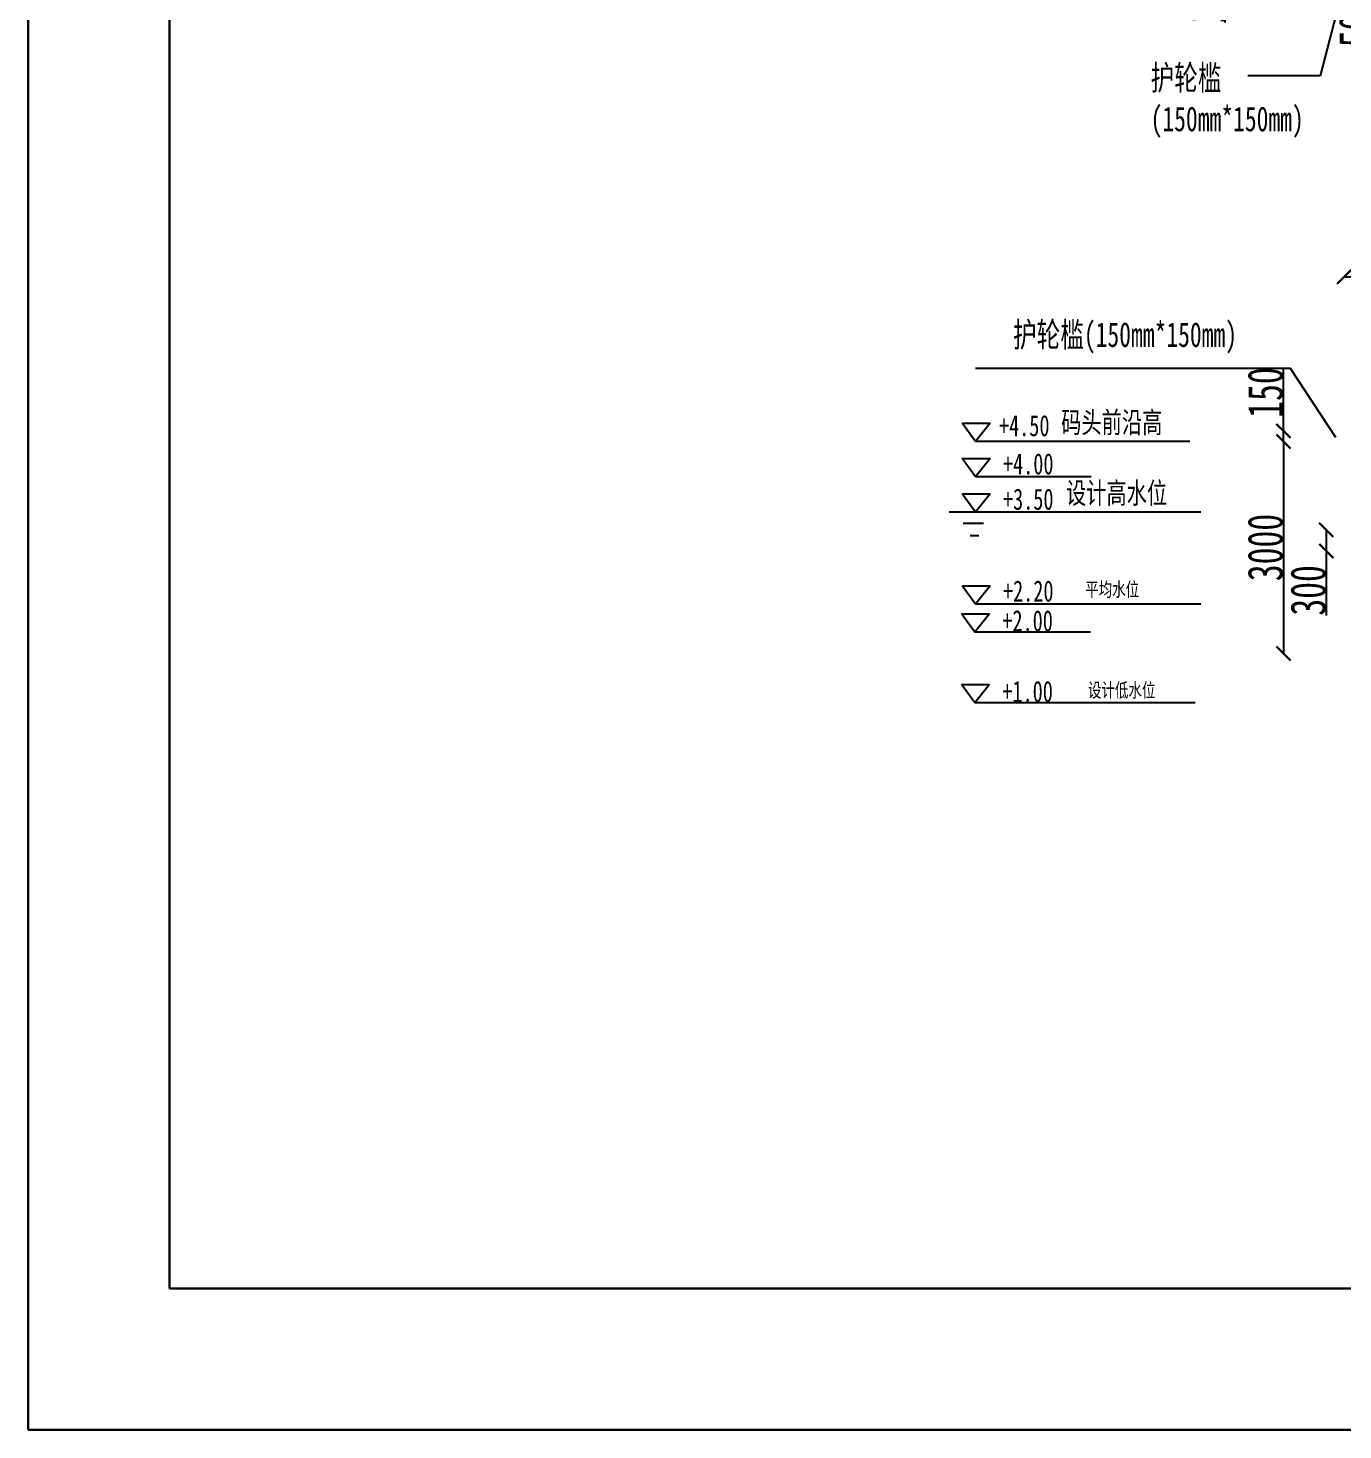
# Model space of a CAD drawing. Header units: millimetres. Extents: x 0 to 85187, y 0 to 59400.
# Drawn here: x 0 to 18598, y 0 to 19840 of the extents above; entities that cross this region are included whole.
import ezdxf

# ---------------------------------------------------------------- set-up
doc = ezdxf.new("R2010")
doc.units = ezdxf.units.MM
doc.layers.add('外框线', color=7, linetype='Continuous', lineweight=30)
doc.layers.add('标准', color=7, linetype='Continuous')
doc.layers.add('标注', color=7, linetype='Continuous')
doc.styles.get("Standard").update_dxf_attribs({"font": 'simfang.ttf', "width": 0.7, "height": 500})
doc.dimstyles.get("Standard").update_dxf_attribs({"dimtxt": 500, "dimasz": 200, "dimexe": 0.18, "dimexo": 0.0625, "dimgap": 1, "dimtad": 1, "dimdec": 0, "dimzin": 0, "dimdsep": 46, "dimtxsty": 'Standard', "dimblk": 'ARCHTICK', "dimcen": 0.09, "dimdle": 1, "dimse1": 1, "dimse2": 1, "dimadec": 0, "dimazin": 0, "dimtfac": 1, "dimtdec": 0, "dimtofl": 0, "dimtmove": 0, "dimatfit": 3, "dimldrblk": 'ARCHTICK', "dimfxl": 1, "dimtolj": 1, "dimtzin": 0, "dimarcsym": 1})

# ---------------------------------------------------------------- blocks, each defined once
blk = doc.blocks.new('_ArchTick')
at = {"color": 0, "linetype": 'ByBlock', "const_width": 0.15}
blk.add_lwpolyline([(-0.5, -0.5), (0.5, 0.5)], dxfattribs=at)
blk = doc.blocks.new('*D15')
at = {"layer": 'Defpoints', "color": 0, "transparency": 16777216}
for p in [(18587, 21131), (17340, 20981), (18587, 20981)]:
    blk.add_point(p, dxfattribs=at)
at = {"layer": '标准', "color": 0, "lineweight": -2, "transparency": 16777216}
for p, q in [((17340, 21056), (16929, 20603)), ((17340, 21132), (17340, 20980)), ((16929, 20603), (16929, 19917))]:
    blk.add_line(p, q, dxfattribs=at)
at = {"layer": '标准', "color": 0, "lineweight": -2, "transparency": 16777216, "xscale": 200, "yscale": 200, "zscale": 200}
for p, rotation in [((17340, 21131), 90), ((17340, 20981), 270)]:
    blk.add_blockref('_ArchTick', p, dxfattribs=dict(at, rotation=rotation))
at = {"layer": '标准', "color": 0, "transparency": 16777216, "insert": (16675, 20260), "char_height": 500, "attachment_point": 5, "rotation": 90}
blk.add_mtext('\\A1;150', dxfattribs=at)
blk = doc.blocks.new('*D54')
at = {"layer": 'Defpoints', "color": 0, "transparency": 16777216}
for p in [(19337, 20981), (19047, 20481), (19337, 20481)]:
    blk.add_point(p, dxfattribs=at)
at = {"layer": '标准', "color": 0, "lineweight": -2, "transparency": 16777216}
for p, q in [((19047, 20982), (19047, 20481)), ((19047, 20481), (19047, 19567))]:
    blk.add_line(p, q, dxfattribs=at)
at = {"layer": '标准', "color": 0, "lineweight": -2, "transparency": 16777216, "xscale": 200, "yscale": 200, "zscale": 200}
for p, rotation in [((19047, 20981), 90), ((19047, 20481), 270)]:
    blk.add_blockref('_ArchTick', p, dxfattribs=dict(at, rotation=rotation))
at = {"layer": '标准', "color": 0, "transparency": 16777216, "insert": (18793, 19924), "char_height": 500, "attachment_point": 5, "rotation": 90}
blk.add_mtext('\\A1;500', dxfattribs=at)
blk = doc.blocks.new('*D73')
at = {"layer": 'Defpoints', "color": 0, "transparency": 16777216}
for p in [(18608, 14138), (17756, 13988), (18608, 13988)]:
    blk.add_point(p, dxfattribs=at)
at = {"layer": '标准', "color": 0, "lineweight": -2, "transparency": 16777216}
for p, q in [((17756, 14138), (17756, 15024)), ((17756, 13988), (17756, 14139))]:
    blk.add_line(p, q, dxfattribs=at)
at = {"layer": '标准', "color": 0, "lineweight": -2, "transparency": 16777216, "xscale": 200, "yscale": 200, "zscale": 200}
for p, rotation in [((17756, 14138), 90), ((17756, 13988), 270)]:
    blk.add_blockref('_ArchTick', p, dxfattribs=dict(at, rotation=rotation))
at = {"layer": '标准', "color": 0, "transparency": 16777216, "insert": (17502, 14681), "char_height": 500, "attachment_point": 5, "rotation": 90}
blk.add_mtext('\\A1;150', dxfattribs=at)
blk = doc.blocks.new('*D74')
at = {"layer": 'Defpoints', "color": 0, "transparency": 16777216}
for p in [(18608, 13988), (17756, 10988), (18608, 10988)]:
    blk.add_point(p, dxfattribs=at)
at = {"layer": '标准', "color": 0, "lineweight": -2, "transparency": 16777216}
blk.add_line((17756, 13989), (17756, 10987), dxfattribs=at)
at = {"layer": '标准', "color": 0, "lineweight": -2, "transparency": 16777216, "xscale": 200, "yscale": 200, "zscale": 200}
for p, rotation in [((17756, 13988), 90), ((17756, 10988), 270)]:
    blk.add_blockref('_ArchTick', p, dxfattribs=dict(at, rotation=rotation))
at = {"layer": '标准', "color": 0, "transparency": 16777216, "insert": (17502, 12488), "char_height": 500, "attachment_point": 5, "rotation": 90}
blk.add_mtext('\\A1;3000', dxfattribs=at)
blk = doc.blocks.new('*D75')
at = {"layer": 'Defpoints', "color": 0, "transparency": 16777216}
for p in [(18608, 12738), (18362, 12438), (18608, 12438)]:
    blk.add_point(p, dxfattribs=at)
at = {"layer": '标准', "color": 0, "lineweight": -2, "transparency": 16777216}
for p, q in [((18362, 12739), (18362, 12438)), ((18362, 12438), (18362, 11524))]:
    blk.add_line(p, q, dxfattribs=at)
at = {"layer": '标准', "color": 0, "lineweight": -2, "transparency": 16777216, "xscale": 200, "yscale": 200, "zscale": 200}
for p, rotation in [((18362, 12738), 90), ((18362, 12438), 270)]:
    blk.add_blockref('_ArchTick', p, dxfattribs=dict(at, rotation=rotation))
at = {"layer": '标准', "color": 0, "transparency": 16777216, "insert": (18108, 11881), "char_height": 500, "attachment_point": 5, "rotation": 90}
blk.add_mtext('\\A1;300', dxfattribs=at)
blk = doc.blocks.new('*D99')
at = {"layer": 'Defpoints', "color": 0, "transparency": 16777216}
for p in [(63615, 16169), (18608, 14138), (63608, 13988)]:
    blk.add_point(p, dxfattribs=at)
at = {"layer": '标准', "color": 0, "lineweight": -2, "transparency": 16777216}
blk.add_line((18614, 16319), (63616, 16169), dxfattribs=at)
at = {"layer": '标准', "color": 0, "lineweight": -2, "transparency": 16777216, "xscale": 200, "yscale": 200, "zscale": 200}
for p, rotation in [((18615, 16319), 179.8090147756403), ((63615, 16169), 359.8090147756403)]:
    blk.add_blockref('_ArchTick', p, dxfattribs=dict(at, rotation=rotation))
at = {"layer": '标准', "color": 0, "transparency": 16777216, "insert": (41116, 16498), "char_height": 500, "attachment_point": 5, "rotation": 359.809}
blk.add_mtext('\\A1;45000', dxfattribs=at)

msp = doc.modelspace()

# ---------------------------------------------------------------- linework, layer by layer
at = {"layer": '外框线'}
for p, q in [((0, 59400), (0, 0)), ((2000, 57400), (2000, 2000)), ((0, 29700), (0, 0)), ((2000, 2000), (82000, 2000)), ((0, 0), (84000, 0)), ((0, 0), (2000, 0)), ((0, 0), (84000, 0))]:
    msp.add_line(p, q, dxfattribs=at)
at = {"layer": '标准'}
for p, q in [((13227.8, 12831.7), (13516, 12831.7)), ((13323.9, 12658.9), (13448.8, 12658.9))]:
    msp.add_line(p, q, dxfattribs=at)
at = {"layer": '标注', "ltscale": 15}
for p, q in [((18735.9, 20931.3), (18275.2, 19161.2)), ((18275.2, 19161.2), (17251.8, 19161.2)), ((17855.4, 15021.2), (13400, 15021.2)), ((18498.7, 14043.4), (17855.4, 15021.2))]:
    msp.add_line(p, q, dxfattribs=at)
at = {"layer": '标注'}
for p, q in [((13398.6, 13987.5), (13211.9, 14247.4)), ((13211.9, 14247.4), (13607.1, 14247.4)), ((13607.1, 14247.4), (13398.6, 13987.5)), ((16430.8, 13987.5), (13398.6, 13987.5)), ((13398.6, 13487.5), (13211.9, 13747.4)), ((13211.9, 13747.4), (13607.1, 13747.4)), ((13607.1, 13747.4), (13398.6, 13487.5)), ((15035.4, 13487.5), (13398.6, 13487.5)), ((13398.6, 12987.5), (13211.9, 13247.4)), ((13211.9, 13247.4), (13607.1, 13247.4)), ((13607.1, 13247.4), (13398.6, 12987.5)), ((16589.4, 12987.5), (13026.1, 12987.5)), ((13398.6, 11687.5), (13211.9, 11947.4)), ((13211.9, 11947.4), (13607.1, 11947.4)), ((13607.1, 11947.4), (13398.6, 11687.5)), ((13389.6, 11289.3), (13202.9, 11549.2)), ((13202.9, 11549.2), (13598.1, 11549.2)), ((13598.1, 11549.2), (13389.6, 11289.3)), ((16589.4, 11687.5), (13398.6, 11687.5)), ((15026.3, 11289.3), (13389.6, 11289.3)), ((13389.6, 10289.3), (13202.9, 10549.2)), ((13202.9, 10549.2), (13598.1, 10549.2)), ((13598.1, 10549.2), (13389.6, 10289.3)), ((16509.8, 10289.3), (13389.6, 10289.3))]:
    msp.add_line(p, q, dxfattribs=at)

# ---------------------------------------------------------------- texts
at = {"layer": '标注', "ltscale": 15, "char_height": 350, "attachment_point": 1}
for s, width, insert in [('护轮槛\\P(150mm*150mm)', 1049.012, (15877.1, 19312.2)), ('护轮槛(150mm*150mm)', 3616.633, (13930.8, 15676.6))]:
    msp.add_mtext_dynamic_manual_height_columns(s, width=width, gutter_width=1750, heights=[0], dxfattribs=dict(at, insert=insert))
at = {"layer": '标注', "attachment_point": 1}
for s, insert, char_height in [('{\\fFangSong|b1|i0|c134|p49;+4.50}', (13733.1, 14363.3), 300), ('{\\fFangSong|b1|i0|c134|p49;码头前沿高}', (14611.9, 14409.9), 300), ('{\\fFangSong|b1|i0|c134|p49;+4.00}', (13789.5, 13822), 300), ('{\\fFangSong|b1|i0|c134|p49;+3.50}', (13789.5, 13322), 300), ('{\\fFangSong|b1|i0|c134|p49;设计高水位}', (14680.2, 13409.5), 300), ('{\\fFangSong|b1|i0|c134|p49;+2.20}', (13789.5, 12022), 300), ('{\\fFangSong|b1|i0|c134|p49;平均水位}', (14952.2, 11996), 200), ('{\\fFangSong|b1|i0|c134|p49;+2.00}', (13780.5, 11601.3), 300), ('{\\fFangSong|b1|i0|c134|p49;+1.00}', (13780.5, 10601.3), 300), ('{\\fFangSong|b1|i0|c134|p49;设计低水位}', (14990.8, 10569.1), 200)]:
    msp.add_mtext_dynamic_manual_height_columns(s, width=1806.12, gutter_width=750, heights=[0], dxfattribs=dict(at, insert=insert, char_height=char_height))

# ---------------------------------------------------------------- dimensions: what is measured, and where the dimension line sits
at = {"layer": '标准'}
dim = msp.add_linear_dim(base=(17339.7, 20981.1), p1=(18587.4, 21131.1), p2=(18587.4, 20981.1), angle=90, dimstyle='Standard', override={"dimtmove": 1}, dxfattribs=at)
dim.commit()
dim.dimension.update_dxf_attribs({"geometry": '*D15', "text_midpoint": (16928.6, 20602.2), "dimtype": 160})
for base, p1, p2, picture, middle in [((19047.1, 20481.1), (19337.4, 20981.1), (19337.4, 20481.1), '*D54', (18793.2, 19924.1)), ((17755.9, 10987.5), (18608.1, 13987.5), (18608.1, 10987.5), '*D74', (17502.1, 12487.5)), ((18361.6, 12437.5), (18608.1, 12737.5), (18608.1, 12437.5), '*D75', (18107.7, 11880.5))]:
    dim = msp.add_linear_dim(base=base, p1=p1, p2=p2, angle=90, dimstyle='Standard', dxfattribs=at)
    dim.commit()
    dim.dimension.update_dxf_attribs({"geometry": picture, "text_midpoint": middle})
dim = msp.add_aligned_dim(p1=(18608.1, 14137.5), p2=(63608.1, 13987.5), distance=2181.8, dimstyle='Standard', dxfattribs=at)
dim.commit()
dim.dimension.update_dxf_attribs({"geometry": '*D99', "text_midpoint": (41116.2, 16498.2)})
dim = msp.add_linear_dim(base=(17755.9, 13987.5), p1=(18608.1, 14137.5), p2=(18608.1, 13987.5), angle=90, dimstyle='Standard', dxfattribs=at)
dim.commit()
dim.dimension.update_dxf_attribs({"geometry": '*D73', "text_midpoint": (17755.9, 14680.5), "dimtype": 160})

doc.saveas('drawing.dxf')
